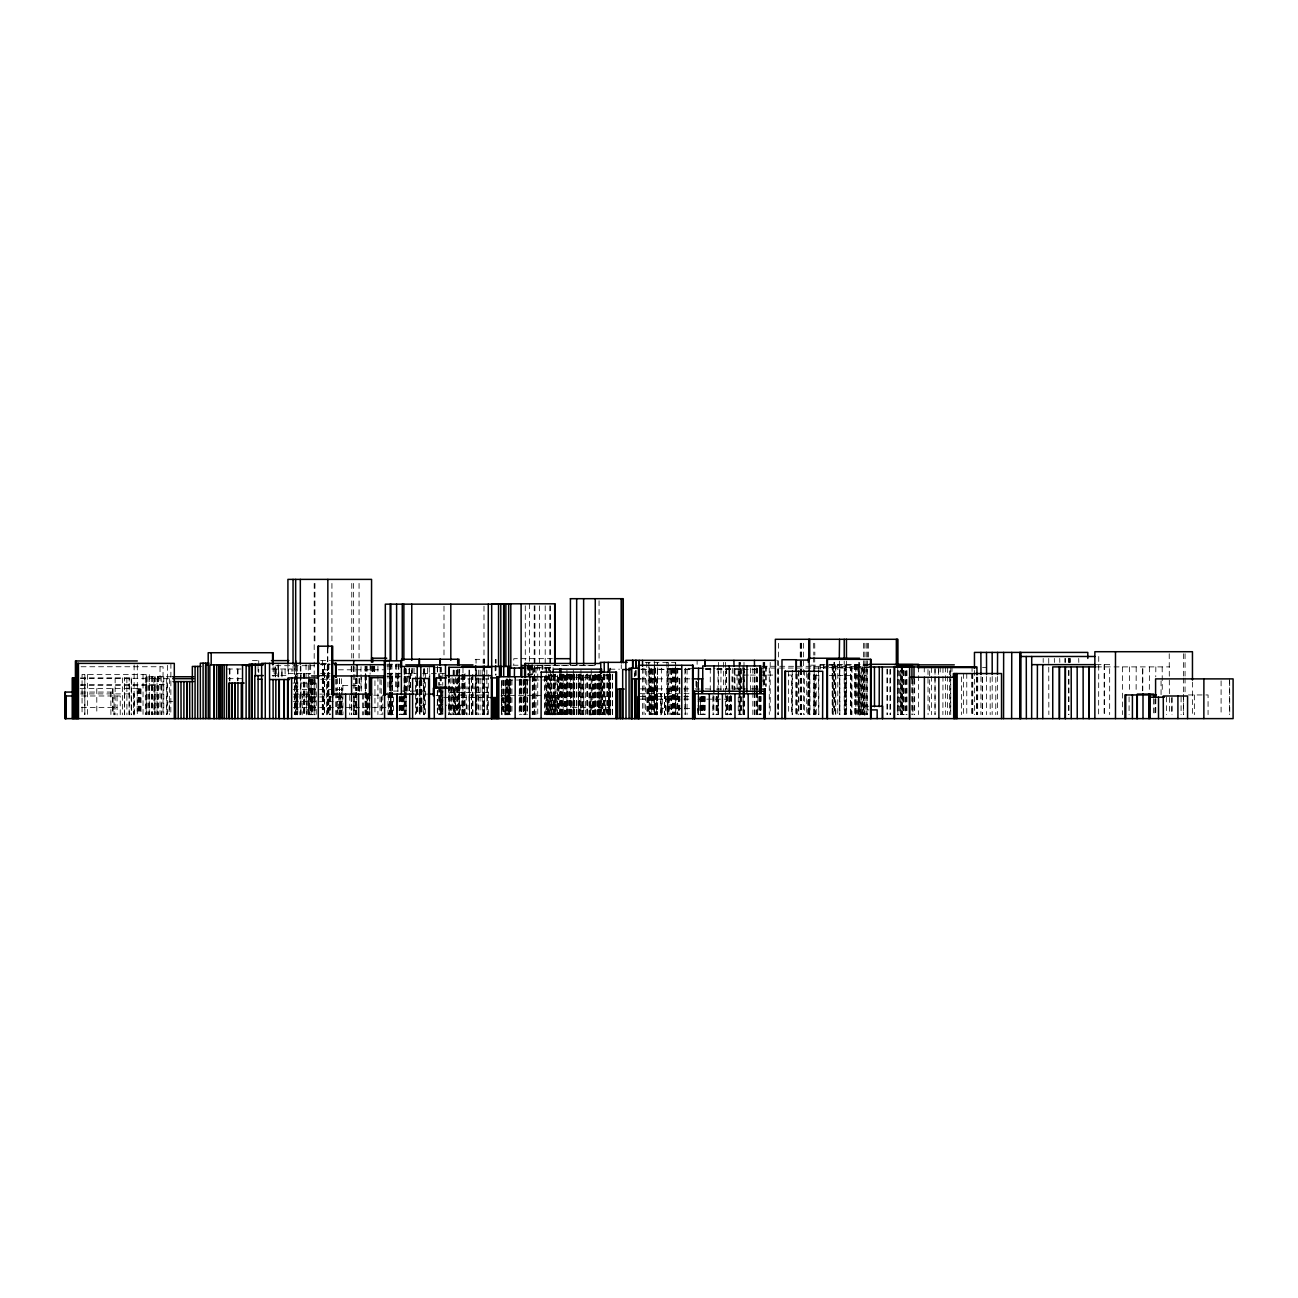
<?xml version="1.0" encoding="UTF-8"?>
<svg xmlns="http://www.w3.org/2000/svg" width="1298" height="1298" viewBox="0 0 1298 1298"><rect width="100%" height="100%" fill="white"/><g stroke="black" fill="none" stroke-linecap="round" stroke-linejoin="round"><path stroke-width="0.75" stroke-dasharray="5 3.75" d="M552.396 658.67L513.797 658.67L513.797 664.673M252.396 660.617L260.395 660.617M320.638 660.617L329.952 660.552M645.236 662.353L675.333 662.353L675.333 714.598M321.579 663.343L330.163 663.343M320.411 664.073L329.919 664.073M387.421 664.203L399.816 664.203M867.502 664.3L863.284 664.3L863.284 714.598M320.638 664.706L330.292 664.706M868.897 664.673L818.811 664.673L818.811 714.63M1096.096 664.641L1109.66 664.641L1109.66 714.63M870.682 664.868L864.371 664.868L864.371 714.646M513.067 665.225L519.492 665.225M810.504 665.16L868.833 665.16M526.55 665.501L595.814 665.501M275.825 665.696L314.424 665.696M528.513 665.631L597.81 665.631M386.788 665.988L400.027 665.988M526.501 665.988L534.305 665.988M762.299 666.263L860.963 666.393L860.963 714.614M81.076 666.75L163.045 666.75L163.045 714.63M1096.534 666.896L1169.433 666.896M868.784 666.961L861.255 666.961L861.255 714.646M435.479 667.415L443.819 667.415M527.442 667.691L552.526 667.691M820.287 667.545L868.605 667.545M982.57 667.545L986.561 667.545M526.42 668.048L553.597 668.048M761.991 668.048L855.788 668.048M666.912 668.616L683.105 668.616M693.116 668.616L684.922 668.616L684.922 714.63M705.106 668.616L715.084 668.616M716.95 668.616L744.225 668.616M227.474 669.005L241.12 669.005M271.769 669.005L291.904 669.005L291.904 674.96M609.963 669.184L619.438 669.184M640.725 669.184L690.195 669.184M706.08 669.184L711.482 669.184M716.918 669.184L734.538 669.184L734.538 688.962M641.666 669.541L690.098 669.541M705.301 669.541L711.044 669.541M716.885 669.541L760.352 669.541M322.245 669.8L330.309 669.8M338.389 669.8L383.737 669.8M288.318 673.386L310.822 673.386M320.606 673.386L330.146 673.386M387.291 673.386L391.136 673.386L390.925 714.922M387.583 673.63L416.334 673.63M422.645 673.63L445.587 673.63M748.313 675.074L732.072 675.074L732.072 688.93M750.276 675.074L775.733 675.074M788.308 675.074L791.391 675.074L791.391 714.663M272.158 675.577L287.28 675.577M320.346 675.577L327.242 675.577M814.024 675.577L819.865 675.577M829.276 675.577L866.204 675.577M320.671 675.95L330.049 675.95M543.31 676.436L573.067 676.436M171.336 676.745L145.847 676.745L145.847 714.63M386.982 676.712L411.498 676.712M544.381 676.745L547.967 676.745M80.638 677.929L131.601 677.929L131.601 714.744M80.395 678.302L160.092 678.302M163.613 678.692L170.736 678.692M228.107 678.692L244.738 678.692M458.957 678.951L488.502 678.951M640.255 678.854L679.941 678.854M684.841 678.854L690.487 678.854M320.638 679.26L330.081 679.26M507.761 680.022L563.186 680.022L563.186 714.76M292.813 683.072L317.247 683.072M80.541 684.565L167.474 684.565M80.411 685.458L154.835 685.458L154.835 714.727M447.486 687.113L488.697 687.113M447.437 688.151L454.3 688.151L454.3 714.809M80.249 688.605L141.028 688.605L141.028 714.614M447.437 688.767L476.188 688.767L476.188 714.646M640.076 688.881L693.846 688.881M695.111 688.881L700.336 689.076M705.268 688.881L711.272 689.076M716.35 689.076L760.547 688.881M293.283 689.579L342.964 689.579M393.505 691.055L426.945 691.055M80.882 692.061L114.029 692.061L114.029 714.825L113.948 707.507M488.6 692.515L449.66 692.515L449.66 714.614M640.239 693.684L690.39 693.684M80.573 693.911L134.343 693.911L134.343 714.825M293.559 694.122L330.244 694.122M414.938 694.106L427.237 694.106M451.152 695.047L487.756 695.047L487.756 714.695M1188.368 694.949L1208.065 694.949L1208.065 714.679M373.84 695.209L382.147 695.209M435.966 695.598L441.644 695.598M501.093 695.614L556.988 695.614L556.988 714.792L556.907 677.296L603.992 677.296L603.992 714.695M81.466 695.971L120.227 695.971L120.227 714.841M589.308 696.199L610.709 696.199M640.028 696.507L692.434 696.507M293.413 696.961L341.325 696.961L341.325 714.679M492.445 697.594L439.827 697.594L439.827 714.792M640.157 699.151L690.276 699.151M697.983 699.151L727.205 699.151L727.205 714.727M172.796 701.666L169.146 701.666L169.146 714.857M293.283 701.666L342.169 701.666M419.432 705.187L427.22 705.187M436.907 705.187L446.674 705.187M448.605 705.187L467.069 705.187L467.069 714.792M864.517 706.209L868.638 706.209M81.498 707.507L117.112 707.507M293.38 707.507L391.542 707.507L391.542 714.922M571.996 707.572L610.076 707.572M689.741 708.367L661.72 708.367L661.72 715.198M858.659 709.892L868.914 709.892M1229.677 680.866L1229.741 714.646M1229.417 678.886L1229.417 714.646M1221.094 680.866L1221.094 714.646M1194.355 694.949L1194.355 714.679M1192.456 682.131L1192.456 714.565M1185.058 653.738L1185.058 676.047M1185.058 678.075L1185.058 692.272M1183.516 696.929L1183.516 714.679M1183.419 653.738L1183.419 676.047M1183.419 678.075L1183.419 692.272M1183.419 694.3L1183.419 714.565M1181.083 696.929L1181.083 714.679M1172.013 697.204L1172.013 714.727M1171.834 697.886L1171.834 714.857M1169.222 653.738L1169.433 714.646M1166.626 696.929L1166.626 714.679M1162.181 666.896L1162.278 692.759M1161.061 680.866L1161.061 694.771M1155.837 666.896L1155.755 676.842M1155.837 698.73L1155.755 714.646M1155.593 698.746L1155.593 714.646M1154.847 699.151L1154.847 714.727M1153.549 699.151L1153.662 714.841M1149.428 666.896L1149.314 690.779M1136.188 666.896L1136.123 690.779M1129.536 666.896L1129.633 692.759M1129.082 696.929L1129.082 714.679M1122.429 666.896L1122.429 714.646M1104.29 664.641L1104.29 714.63M1104.209 664.641L1104.209 714.63M1098.741 656.48L1098.643 714.63M1078.703 658.427L1078.816 662.451M1070.315 658.427L1070.428 662.451M1069.73 658.427L1069.73 662.451M1069.584 658.427L1069.584 662.451M1068.968 658.427L1068.968 662.451M1068.968 670.466L1068.968 714.614M1068.432 658.427L1068.432 662.451M1068.432 670.466L1068.432 714.614M1065.22 658.427L1065.22 662.451M1065.009 658.427L1065.009 662.451M1059.736 658.427L1059.833 662.451M1054.317 658.427L1054.382 662.451M1048.735 658.427L1048.849 714.614M1043.186 658.427L1043.186 662.451M997.578 676.485L997.497 714.614M995.826 677.459L995.761 714.711M992.207 676.485L992.159 714.614M990.179 677.459L990.179 714.711M986.496 676.485L986.561 714.695M982.359 677.361L982.359 714.695M982.261 677.361L982.261 714.695M980.964 676.485L980.882 714.614M977.719 677.361L977.654 714.695M976.956 676.907L976.956 714.646M976.729 677.361L976.729 714.695M974.457 670.466L974.457 714.614M972.786 673.435L972.786 714.695M972.056 667.545L972.056 671.472M972.056 673.435L972.056 714.695M971.959 673.435L971.959 714.695M966.767 673.435L966.767 714.695M963.457 673.435L963.457 714.695M961.591 676.907L961.542 714.646M952.002 667.545L952.002 671.472M950.736 666.961L950.736 714.646M950.671 670.936L950.671 714.646M949.617 670.839L949.617 674.83M949.617 676.81L949.617 714.646M947.67 667.545L947.556 714.695M945.496 666.961L945.415 714.646M942.981 667.545L942.9 714.695M940.223 666.961L940.158 674.911M938.519 667.545L938.519 675.398M938.438 669.508L938.438 675.398M935.031 667.545L935.031 714.695L934.998 666.961M931.461 667.545L931.364 714.695M929.66 670.936L929.611 714.646M927.989 669.508L928.07 714.695M924.306 666.961L924.192 675.398M918.4 666.961L918.4 714.646M914.668 679.325L914.668 714.695M914.019 678.886L914.019 714.646M912.883 680.655L912.883 714.63M912.218 678.935L912.218 714.663M911.926 678.886L911.926 714.646M906.961 670.677L906.961 714.63M906.637 670.677L906.637 714.63M905.339 671.001L905.339 714.663M904.917 670.677L904.917 714.63M903.733 670.677L903.733 714.63M903.424 670.677L903.424 714.63M903.262 670.677L903.262 714.63M903.084 670.677L902.84 714.63M902.532 667.545L902.467 714.695M902.029 669.119L902.029 714.663M901.899 667.545L901.899 714.695M901.218 666.669L901.218 714.63M900.844 670.677L900.747 714.63L900.601 670.563M899.465 671.001L899.433 714.663M898.557 670.563L898.557 714.614M897.713 666.669L897.875 714.663M897.632 670.677L897.632 714.63M897.405 671.034L897.324 714.663M890.444 669.119L890.444 714.663M889.925 669.508L890.006 714.695M887.491 669.119L887.491 714.663M886.923 669.119L886.923 714.663M868.459 643.256L868.459 657.145M867.453 643.256L867.453 714.663M867.015 666.961L867.015 714.646M866.22 643.256L866.204 714.711M866.026 666.961L866.026 714.646M864.809 643.256L864.955 715.068M864.533 666.961L864.63 715.068M863.916 666.961L863.997 714.646M863.413 643.256L863.413 714.663M862.829 714.663L862.456 666.961M862.197 666.961L862.197 714.646M860.801 675.577L860.801 714.711M860.509 709.892L860.509 715.133M859.584 714.598L859.584 662.256L859.487 715.133M858.773 662.256L858.773 714.598M858.481 664.673L858.659 715.133M858.481 667.545L858.4 714.695M857.167 666.263L857.167 714.598M856.972 664.673L856.972 714.63M855.917 664.673L855.836 714.63M855.739 666.393L855.739 714.614M855.009 664.673L855.139 714.63M854.749 664.673L854.911 714.711M851.991 667.545L851.91 714.695M851.618 666.263L851.537 714.598M846.458 661.104L846.458 714.663M846.069 664.673L846.069 714.63M845.955 664.673L845.955 714.695M845.533 666.263L845.631 714.598M844.219 661.104L844.219 714.663M839.822 666.263L839.838 714.695L839.741 666.263M839.514 661.104L839.287 714.663M837.843 664.673L837.745 714.63M835.766 666.263L835.766 714.598M835.539 664.673L835.539 714.63M834.225 662.256L834.354 714.598M834.062 662.256L834.062 714.598M833.624 667.545L833.689 714.695M832.57 666.263L832.57 714.598M832.31 664.673L832.31 714.63M832.229 664.673L832.229 714.63M823.467 664.673L823.516 668.681M820.417 665.16L820.417 669.119M818.616 670.287L818.714 714.598M816.182 674.116L816.264 714.581M815.469 675.577L815.469 714.711M814.722 643.256L814.868 655.166M814.722 657.145L814.803 714.663M814.187 714.598L814.187 670.287L814.024 714.711M813.668 643.256L813.83 655.166M813.668 657.145L813.83 714.663M809.838 670.076L810.001 714.598M809.709 673.013L809.709 714.663M809.481 674.327L809.481 714.598M809.254 674.197L809.141 714.598M808.768 673.013L808.768 714.663M808.492 673.078L808.492 714.663M808.443 674.197L808.313 714.598M807.827 674.197L807.827 714.581M806.723 672.413L806.723 714.614M804.452 670.287L804.452 714.598M803.365 643.256L803.365 714.663M801.466 643.256L801.466 714.663M801.304 643.256L801.304 714.663M800.412 643.256L800.412 714.663M800.249 643.256L800.249 714.663M798.822 671.293L798.805 714.679M798.367 670.287L798.448 714.598M797.297 674.116L797.297 714.581M796.339 673.467L796.339 714.695M796.258 674.197L796.258 714.581M795.901 673.467L795.901 714.695M788.632 671.293L788.665 714.679M778.476 643.256L778.476 714.663M778.2 668.048L778.248 714.581M777.664 660.325L777.664 714.598M770.201 662.337L770.201 714.598M769.276 668.048L769.276 714.581M765.998 666.263L765.998 686.399M765.917 666.263L765.917 686.399M764.733 662.337L764.733 686.464M764.457 662.337L764.457 686.464M763.905 662.337L763.905 686.464M763.127 662.337L763.127 686.464M762.981 668.048L762.981 686.253M760.92 696.328L760.92 714.565M760.855 696.474L760.855 714.598M760.336 696.507L760.352 714.695M760.06 696.507L760.06 714.598M759.752 696.328L759.752 714.565M759.07 696.474L758.989 714.598M757.87 696.507L757.87 714.598M757.269 668.275L757.269 690.422M757.269 692.434L757.269 714.598M756.831 668.048L756.831 690.293M756.831 692.321L757.026 714.695M756.75 668.048L756.75 690.293M756.75 692.321L756.75 714.581M755.047 668.373L755.047 690.487M755.047 692.483L755.047 714.598M754.43 668.373L754.511 690.487M754.43 692.483L754.511 714.598M754.3 668.373L754.3 690.487M754.3 692.483L754.316 714.711M752.824 668.275L752.889 690.439M752.889 692.451L752.824 714.598M750.422 668.048L750.487 690.293M744.338 668.048L744.338 690.293M744.338 692.321L744.338 714.581M743.997 662.337L744.079 690.487M743.997 692.483L744.079 714.598M743.381 668.275L743.381 690.422L743.105 667.951M743.381 692.434L743.381 714.598L743.105 692.272M743.008 665.923L743.008 690.244M743.008 692.272L743.008 714.565M741.758 668.616L741.758 688.621M741.758 696.62L741.758 714.63M740.866 669.541L740.866 689.173M740.866 697.026L740.866 714.695M740.655 668.616L740.769 689.173M740.655 696.62L740.769 714.695M740.477 675.074L740.477 688.93M740.477 696.848L740.477 714.663M740.201 692.434L740.12 714.598L739.99 692.483M739.454 662.337L739.454 690.487M739.454 692.483L739.454 714.598M739.016 662.337L739.016 690.487M739.016 692.483L739.081 714.63M738.238 669.541L738.156 689.173M738.238 697.026L738.238 714.695M737.053 675.074L737.053 688.93M734.911 669.541L734.993 689.173M734.019 668.373L733.922 690.487M732.315 668.373L732.234 690.487M731.455 696.62L731.585 714.63M731.001 695.598L731.001 714.792M730.758 696.328L730.758 714.565M730.466 695.598L730.466 714.792M729.784 696.88L729.784 714.663M729.249 696.328L729.379 714.565M728.795 696.62L728.713 714.63M727.48 695.598L727.48 714.792M726.912 695.598L726.912 714.792M726.393 668.616L726.393 688.621M726.393 696.62L726.393 714.63M726.199 668.616L726.199 688.621M726.199 696.62L726.199 714.63M725.404 662.337L725.306 690.487M725.306 692.483L725.404 714.598M723.603 662.337L723.603 690.487M721.007 668.275L720.893 690.422M718.557 662.337L718.654 690.487M718.54 692.272L718.654 714.598M718.265 699.151L718.265 714.727M718.054 668.275L717.94 690.422M718.054 692.434L717.94 714.598M717.826 696.815L717.745 714.663M716.885 696.507L716.885 714.598M716.577 696.507L716.642 714.679M716.415 696.961L716.35 714.679M716.107 696.815L716.025 714.695M713.981 696.328L713.868 714.565M713.105 695.144L713.121 714.711M712.959 697.026L712.862 714.695M710.266 668.275L710.266 690.422M705.025 696.507L705.025 714.598M704.863 696.507L704.814 714.663M704.441 696.88L704.441 714.663M703.354 696.328L703.386 714.565M703.175 696.62L703.127 714.63M702.753 696.328L702.77 714.646M702.526 696.75L702.526 714.646M701.764 696.75L701.764 714.646M701.504 696.507L701.585 714.598M701.082 696.815L701.001 714.663M699.849 696.815L699.93 714.663M698.681 678.854L698.681 688.8M698.681 696.75L698.681 714.646M698.421 682.375L698.535 690.422M698.535 692.434L698.421 714.598M698.308 680.833L698.178 690.487L698.097 682.44M698.308 714.646L698.178 692.483L698.097 714.598M697.707 708.367L697.707 715.198M697.123 660.325L697.123 664.349M697.204 682.44L697.123 690.487M696.539 682.44L696.539 690.487M696.247 681.32L696.247 689.173M696.085 681.061L696.215 690.487M687.08 669.233L687.08 714.679M685.539 668.146L685.539 714.581M685.149 688.881L685.214 714.663M679.827 678.854L679.827 714.646M679.195 678.854L679.292 714.646M678.789 696.507L678.724 714.598M678.286 696.507L678.351 714.598M677.783 668.146L677.783 714.581M677.085 668.275L677.183 714.598M676.161 669.184L676.063 714.663M675.674 662.337L675.787 714.598M675.009 668.616L675.009 714.63M674.554 668.146L674.554 714.581M673.694 668.275L673.597 714.598M673.013 668.146L673.013 714.581M672.624 668.146L672.64 714.581M671.683 669.541L671.683 714.695M671.569 669.541L671.569 714.695M670.823 669.184L670.92 714.663M669.882 669.184L669.882 714.663M669.005 688.881L669.005 714.663M668.859 688.881L668.859 714.663M668.405 689.076L668.502 714.679M668.292 662.337L668.097 714.695L668.016 669.541M667.789 688.881L667.724 714.679M667.318 668.146L667.415 714.581M666.912 662.353L666.912 714.63M665.744 696.507L665.679 714.598M665.452 696.507L665.533 714.598M664.69 693.684L664.69 714.792M664.462 693.684L664.462 714.792M662.288 699.151L662.288 714.727M661.363 668.146L661.461 714.581M657.567 669.184L657.567 714.663L657.323 662.353L657.113 714.646M656.772 693.684L656.772 714.792M656.48 678.854L656.577 714.792L656.382 678.854M655.409 668.146L655.409 714.581M655.344 668.146L655.344 714.581M654.614 668.275L654.614 714.598M654.354 662.337L654.354 714.598L654.257 660.325M653.851 688.881L653.851 714.663M653.64 669.541L653.64 714.695M652.164 669.541L652.164 714.695M652.018 669.541L652.018 714.695M651.839 689.076L651.726 714.679M651.239 668.275L651.142 714.598M650.363 669.184L650.363 714.663M650.038 669.184L650.038 714.663M649.73 668.146L649.909 714.727M649.665 668.146L649.665 714.581M649.243 669.541L649.243 714.695L648.935 662.353M648.854 662.353L648.854 714.598M648.01 688.881L648.01 714.663M647.686 688.881L647.686 714.663M646.761 662.337L646.842 714.598M645.431 669.541L645.577 714.695M643.905 668.146L644.003 714.581M642.542 668.373L642.542 714.598M635.971 670.385L635.971 676.404M635.89 670.385L635.89 676.404M621.255 664.657L621.255 668.648M612.559 714.663L612.559 675.106L546.052 675.106L546.052 714.663M612.38 674.133L612.38 714.581M610.693 674.133L610.709 714.89M610.271 714.89L610.076 668.048L610.076 714.938M609.963 675.122L609.963 714.663M609.411 670.076L609.314 714.581M608.973 696.199L608.973 714.89M608.746 714.89L608.648 674.116L608.551 714.89M608.227 674.408L608.227 714.598M607.642 674.116L607.707 714.938M607.302 674.116L607.302 714.581M606.182 674.133L606.182 714.581M606.004 707.572L606.004 714.938M605.598 696.199L605.598 714.89M604.69 674.116L604.69 714.581M604.17 674.408L604.268 714.598M603.538 674.133L603.538 714.581M603.229 674.116L603.229 714.581M602.678 677.296L602.678 714.695M602.613 677.296L602.613 714.695M601.623 675.09L601.623 714.663L601.542 677.296M600.731 672.121L600.763 714.679M600.422 675.09L600.276 714.711M600.211 674.408L600.098 714.679M599.79 675.528L599.79 714.711M599.449 675.528L599.611 714.938M599.368 674.668L599.157 714.711L599.059 674.652M599.059 600.698L599.059 660.65M598.621 674.668L598.621 714.63M598.524 674.668L598.524 714.63M598.216 675.528L598.216 714.711M597.81 675.447L597.81 714.695M597.745 674.668L597.648 714.663M597.323 714.663L596.983 675.447M596.058 675.09L596.058 714.663M595.75 675.349L595.717 714.695M595.263 674.652L595.133 714.695M595.068 674.197L595.068 714.581M594.792 675.106L594.776 714.711M594.516 675.528L594.273 714.711M593.77 675.528L593.77 714.711M593.689 675.528L593.689 714.711M593.072 675.106L593.105 714.711M592.537 675.349L592.44 714.695M592.18 677.296L592.18 714.695M591.239 670.076L591.288 714.938M590.785 675.106L590.785 714.663M590.687 675.106L590.574 714.89M590.152 696.199L590.152 714.89M589.162 675.349L589.308 714.89M589.065 675.349L589.065 714.695M587.264 674.116L587.313 714.711M587.15 674.116L587.231 714.711M586.972 674.116L586.972 714.581M585.528 675.106L585.398 714.663M583.776 675.349L583.776 714.695L583.629 674.652M582.916 675.349L582.916 714.695M582.267 675.349L582.267 714.695M581.699 675.349L581.78 714.695M580.969 670.076L580.806 714.711M580.693 675.106L580.725 714.711M579.817 674.116L579.817 714.581M579.622 674.116L579.525 714.581M578.324 674.668L578.194 714.663M576.75 674.116L576.783 714.695M576.669 674.652L576.669 714.63M576.28 674.652L576.28 714.63M574.56 675.349L574.56 714.695M574.316 674.116L574.316 714.711M574.17 674.197L574.235 714.711M573.894 674.197L573.894 714.581M573.327 670.076L573.408 714.581M572.921 674.197L573.067 714.614M572.077 675.349L571.996 714.938M571.574 674.668L571.688 714.663M571.412 674.652L571.396 714.711M571.055 674.652L571.055 714.63M570.601 676.436L570.601 714.614M570.422 674.652L570.357 714.63M570.163 674.197L570.163 714.581M569.871 674.197L569.887 714.695M569.546 674.197L569.611 714.614M568.54 674.197L568.475 714.581M567.697 674.197L567.761 714.711M567.388 674.116L567.291 714.581M567.015 674.116L567.015 714.581M566.934 670.076L566.934 714.614M566.236 675.09L566.236 714.663M566.139 675.106L566.042 714.663M565.279 675.349L565.279 714.695M565.036 675.349L565.036 714.695M564.549 675.106L564.549 714.663M564.435 675.09L564.354 714.663M563.494 674.197L563.494 714.581M562.375 675.09L562.375 714.663M562.18 674.197L562.18 714.581M562.083 674.197L562.083 714.581M561.677 674.116L561.661 714.711M561.547 675.106L561.32 714.76M561.028 675.09L561.028 714.663M560.801 674.197L560.801 714.581M560.493 674.116L560.622 714.614M560.444 674.116L560.444 714.581M559.73 675.09L559.73 714.663M559.406 674.197L559.406 714.581M559 677.296L559 714.695M558.432 677.296L558.432 714.695M558.172 677.296L558.205 714.695M557.653 675.106L557.653 714.663M557.394 676.436L557.394 714.614M556.031 695.614L556.096 714.792M555.382 695.614L555.382 714.792M555.268 674.116L555.187 714.581L555.025 674.311M554.7 674.311L554.7 714.598M554.376 675.09L554.392 714.792M554.23 695.614L554.116 714.792M553.548 674.116L553.516 714.792M553.208 675.09L553.191 714.663M553.126 675.106L553.094 714.792M552.721 695.614L552.688 714.792M552.299 695.614L552.299 714.792M551.861 695.614L551.91 714.792M551.618 674.133L551.634 714.711M551.536 675.528L551.536 714.711M550.92 675.106L550.92 714.663M550.498 695.614L550.563 714.792M550.433 605.825L550.433 668.259M550.433 670.287L550.449 714.792M549.8 605.825L549.8 714.598M549.541 695.614L549.492 714.792M549.249 675.106L549.249 714.663M548.876 714.614L548.876 668.048L548.681 714.792M548.227 695.614L548.113 714.792M547.967 714.63L547.788 676.436L547.724 714.614M547.123 695.614L547.172 714.792M546.701 668.048L546.701 714.581M546.653 668.048L546.653 714.581M546.198 695.614L546.198 714.792M545.209 605.825L545.192 714.711M544.625 676.745L544.625 714.63M542.856 665.225L542.856 669.168M542.483 665.225L542.483 669.168M541.996 665.225L541.996 669.168M539.514 605.825L539.514 670.287M537.745 665.225L537.745 714.663M536.058 668.048L535.977 674.116M536.058 676.144L535.977 714.581M534.922 605.825L534.922 674.311M534.922 676.323L534.922 714.598M534.5 665.436L534.5 714.679M534.224 605.825L534.159 714.679M533.673 668.048L533.575 674.116M533.575 676.144L533.592 714.63M532.488 664.673L532.488 674.668M532.488 676.664L532.488 714.63M532.326 667.691L532.245 714.711M531.839 664.673L531.856 674.668M531.06 665.501L531.239 675.349M530.217 665.501L530.217 675.349L530.119 665.631M529.665 668.048L529.665 674.116M529.633 603.813L529.568 675.349M529.243 665.631L529.162 675.447M528.87 665.501L528.87 675.349M528.448 664.673L528.513 675.447M528.156 664.673L528.14 675.106M527.864 665.225L527.864 675.106M527.264 680.184L527.264 714.581M527.085 679.276L527.166 714.695M525.868 679.454L525.868 714.711L525.82 679.065M525.528 679.227L525.528 714.679M525.284 605.825L525.284 660.211M524.538 679.276L524.619 714.695M524.165 679.065L524.165 714.663M523.889 679.065L523.889 714.663M523.629 680.444L523.629 714.614M523.256 680.184L523.175 714.581M521.812 679.276L521.812 714.695M521.618 680.152L521.666 714.581M521.098 680.347L521.098 714.598M520.79 680.184L520.871 714.581M520.676 679.065L520.676 714.663M519.378 679.454L519.46 714.76M519.314 680.736L519.232 714.63M511.931 680.022L511.931 714.76M510.812 680.347L510.812 714.598M510.341 680.184L510.276 714.614M510.033 678.951L510.098 714.792M509.773 678.951L509.708 714.663M509.449 678.951L509.449 714.663M509.351 714.63L509.108 680.525L509.059 714.792M508.686 680.347L508.686 714.598M508.378 695.614L508.378 714.792M508.183 680.152L508.07 714.792L507.761 679.097M507.518 679.065L507.664 714.679M507.421 695.614L507.421 714.792M507.064 695.614L507.015 714.792M506.755 679.097L506.755 714.679M506.626 679.097L506.626 714.679M506.139 679.065L506.334 714.679M506.025 714.792L505.879 680.347L505.814 714.598M505.36 680.347L505.36 714.598M504.143 680.347L504.095 714.792M503.705 680.509L503.705 714.614M503.64 680.347L503.64 714.598M502.926 680.184L503.024 714.792M502.099 695.614L502.099 714.792M501.937 680.347L502.034 714.792M496.063 659.335L496.063 663.294M496.063 665.274L496.063 675.155M495.414 659.335L495.398 663.294M495.398 665.274L495.414 675.155M495.09 665.988L495.171 674.116M488.243 674.441L488.275 714.614M487.334 687.113L487.334 714.679M486.864 670.028L486.864 714.581M484.527 663.294L484.543 659.335L475.279 659.335L475.279 663.294M484.543 665.274L484.527 673.175M484.527 675.155L484.543 714.711L484.479 670.028M483.992 606.166L483.992 664.398M483.992 666.409L483.992 672.429M483.992 674.441L483.992 714.614M483.489 692.515L483.489 714.614M483.181 659.335L483.148 663.294M483.148 665.274L483.181 673.175M483.148 675.155L483.181 714.679M483.002 674.619L482.937 714.63M482.191 670.028L482.223 714.581M480.082 670.028L480.082 714.581M478.297 670.028L478.297 714.581M477.989 677.556L477.891 714.711M476.415 670.028L476.415 714.581M476.058 659.335L476.058 663.294M476.058 665.274L476.058 714.679M475.782 670.076L475.782 714.581M475.393 688.767L475.393 714.646M475.279 665.274L475.279 673.175M475.279 675.155L475.279 714.679M472.943 674.83L472.975 714.646M472.65 674.489L472.667 714.63M471.58 677.556L471.58 714.711L471.482 673.63M469.681 674.489L469.649 714.744M469.341 670.076L469.389 714.695L469.308 695.047M469 670.028L468.951 714.581M466.225 695.047L466.29 714.695M465.025 673.63L465.09 714.711M464.506 674.619L464.733 714.663M463.938 674.506L463.938 714.614M463.905 674.506L463.905 714.614M462.98 668.048L462.915 714.581M462.623 674.83L462.786 714.792M462.413 674.489L462.38 714.646M462.202 674.83L462.202 714.646M461.958 674.489L461.958 714.614M460.514 705.187L460.514 714.792M459.232 669.379L459.33 714.679M459.021 669.135L459.021 673.094M459.021 675.074L459.021 714.663M458.567 677.556L458.567 714.711L458.47 673.63M457.756 670.255L457.756 714.598M457.707 669.135L457.707 714.663M457.107 670.255L457.139 714.598M456.409 705.187L456.409 714.792M456.279 670.076L456.133 714.598M455.663 677.556L455.663 714.711M455.468 692.515L455.468 714.614M454.657 670.255L454.657 714.598M453.959 688.767L453.959 714.646L453.813 705.187M453.602 670.028L453.537 714.646M453.148 670.255L453.148 714.598M452.093 677.556L452.158 714.711M451.217 688.151L451.217 714.809M450.812 678.465L450.812 714.614M450.568 705.187L450.568 714.792M449.14 677.556L449.076 714.711L448.994 679.13M448.735 679.13L448.735 714.679M443.997 606.166L443.997 656.366M442.845 691.055L442.845 714.679M442.829 673.63L442.748 685.376M442.829 687.323L442.748 714.711M442.569 697.594L442.504 714.792M441.969 691.055L441.92 714.679M441.628 667.156L441.563 684.971M441.628 686.95L441.628 714.792M441.044 691.055L441.093 714.679M440.785 690.747L440.817 714.792M440.282 667.156L440.282 684.971M440.282 686.95L440.282 714.663M440.136 667.156L440.136 684.971M440.136 686.95L440.087 714.679M439.065 673.63L439.065 685.376M439.065 687.323L439.065 714.711M438.967 673.63L438.967 685.376M438.967 687.323L438.967 714.711M437.491 666.215L437.491 674.279M437.491 690.406L437.491 714.598M437.296 667.156L437.312 675.074M437.296 690.909L437.312 714.663M429.768 673.63L429.833 677.556M429.265 667.415L429.265 677.264M427.464 667.999L427.464 676.112M425.468 673.63L425.468 714.711M424.689 669.135L424.608 714.792M424.203 668.275L424.203 676.323M424.203 678.335L424.203 714.598M423.781 676.323L423.667 668.227L423.635 676.29M423.829 714.63L423.667 678.319L423.375 714.711M421.801 680.704L421.98 714.857M421.59 680.704L421.59 714.63M421.347 680.509L421.347 714.614M421.039 680.509L421.12 714.857M420.941 680.509L420.763 714.663M420.503 680.704L420.666 714.663M419.952 676.712L419.952 714.63M419.611 682.342L419.676 714.598M419.481 681.012L419.432 714.792M419.189 681.012L419.189 714.663M417.339 680.509L417.226 714.614M417.031 680.509L416.885 714.711M416.707 681.012L416.707 714.663M416.236 682.375L416.236 714.598M415.36 676.712L415.506 714.63M414.046 668.275L414.046 676.323M412.732 668.275L412.602 676.323M411.758 668.421L411.758 676.453L411.612 668.275M410.444 673.63L410.444 691.234M410.379 673.63L410.379 691.234M409.633 668.227L409.584 690.406M407.442 676.712L407.523 690.682M406.096 668.843L406.16 690.747M406.258 692.743L406.096 714.646L405.998 692.743M405.868 668.843L405.998 690.747M405.674 668.227L405.771 690.747M405.674 692.418L405.771 714.646M404.781 669.379L404.781 691.055M404.781 693.018L404.781 714.679M404.489 667.415L404.441 691.055M404.635 692.434L404.489 714.679M404.197 667.415L404.197 691.055M404.197 693.018L404.197 714.679M404.149 669.379L403.921 714.711M403.873 696.539L403.824 714.679M402.98 696.961L402.948 714.679M402.753 696.848L402.753 714.663M402.266 696.539L402.266 714.614M401.504 696.848L401.504 714.663M401.26 696.555L401.358 714.646M400.79 696.555L400.839 714.646M400.011 696.474L400.011 714.598M399.557 696.669L399.492 714.63M399.184 696.961L399.184 714.679M398.892 664.235L398.892 690.422M398.259 664.398L398.259 690.504M397.837 676.712L397.837 690.682M397.431 673.63L397.512 691.234M396.62 664.398L396.62 690.504M395.468 664.203L395.419 690.406M393.505 696.961L393.505 714.679M392.613 676.712L392.613 690.682M392.613 692.678L392.613 714.63M392.061 676.712L392.061 690.682M392.061 692.678L392.061 714.63M391.931 664.203L391.98 690.406M391.98 692.418L391.801 714.727M391.233 707.507L391.233 714.922M390.893 664.398L390.812 690.682M390.893 692.515L390.682 714.727L390.487 692.678M390.487 676.712L390.633 690.682M390.163 664.398L390.163 690.504M390.163 692.515L390.163 714.614M389.692 664.56L389.692 690.585M389.692 692.597L389.627 714.727M389.335 660.86L389.384 690.747M389.384 692.726L389.335 714.646M388.702 695.209L388.637 714.727M387.956 664.56L387.956 690.585M387.956 692.597L387.956 714.614M382.764 695.193L382.764 714.711M381.596 696.458L381.58 714.598M381.19 679.844L381.32 714.744M379.973 679.292L380.071 714.695M377.913 666.247L377.913 674.311M377.913 676.323L377.913 714.598M374.716 666.247L374.716 674.311M374.944 680.704L374.944 714.63M374.554 666.247L374.554 674.311M374.327 666.247L374.327 674.311M373.402 666.247L373.402 674.311M372.883 666.247L372.883 674.311M372.607 665.988L372.721 674.311M372.477 666.62L372.477 672.607M371.569 666.15L371.471 674.311M370.806 665.988L370.676 674.279M370.092 664.203L370.092 674.279M369.849 694.122L369.881 714.857M369.735 696.994L369.638 714.695M369.427 695.355L369.313 714.744L369.232 696.929M368.551 694.122L368.6 714.857M367.788 695.355L367.707 714.744M367.399 694.122L367.399 714.857M367.35 694.122L367.35 714.857M367.123 666.215L367.123 674.279M367.123 696.458L367.123 714.598M366.425 694.122L366.425 714.857M366.133 666.215L366.133 690.406M366.133 692.418L366.133 714.598M365.955 666.215L365.955 690.406M365.955 692.418L365.955 714.598M365.598 673.386L365.598 691.088M365.598 693.051L365.598 714.695M365.484 677.313L365.484 691.088M365.484 693.051L365.484 714.695M365.03 666.215L365.03 690.406M365.03 692.418L365.03 714.598M363.537 694.122L363.537 714.857M362.353 694.122L362.353 714.857M361.266 677.313L361.266 691.088M361.022 666.555L360.941 672.559M361.022 674.571L360.941 690.585M359.724 678.611L359.724 690.617M359.368 691.25L359.481 685.393L342.088 685.393L342.169 714.857M359.059 583.419L359.059 658.086M359.059 678.27L359.059 691.25M358.816 685.393L358.816 691.25M358.199 685.393L358.199 691.25M357.128 678.692L357.177 690.682M356.82 695.209L356.82 714.727M356.447 678.578L356.447 690.585M356.447 692.597L356.447 714.614M356.252 678.578L356.252 690.585M356.252 692.597L356.252 714.614M355.376 678.692L355.376 690.666M355.376 692.661L355.376 714.63M354.873 666.62L354.938 672.607M354.873 674.619L354.938 690.617M354.873 692.613L354.938 714.63M354.565 696.929L354.565 714.679M353.77 666.555L353.608 672.559M353.77 674.571L353.77 690.585M353.77 692.597L353.608 714.614M353.462 583.419L353.462 658.086M353.462 666.15L353.462 674.23M353.462 696.426L353.462 714.581M351.774 583.419L351.774 658.086M351.774 666.15L351.774 674.23M351.774 696.426L351.774 714.581M351.677 666.555L351.677 672.559M351.596 695.355L351.531 714.744M351.223 666.555L351.223 672.559M351.223 696.588L351.223 714.614M349.762 695.355L349.697 714.744M342.867 685.393L342.964 714.76M341.585 678.708L341.585 690.682M341.585 692.678L341.699 714.857M340.985 701.666L340.985 714.857M340.611 695.209L340.547 714.727M339.622 678.708L339.622 690.682M339.622 692.678L339.703 714.727M339.524 678.708L339.524 690.682M339.524 692.678L339.524 714.63M339.249 695.209L339.2 714.727M338.81 695.209L338.81 714.727M337.886 707.507L337.886 714.922M337.529 678.708L337.626 690.682M337.529 692.678L337.626 714.63M336.214 679.146L336.214 690.99M336.214 692.954L336.214 714.679M335.874 679.146L335.922 690.99M335.874 692.954L335.922 714.679M331.931 583.419L331.931 643.954M330.244 696.426L330.244 714.581M329.919 696.393L329.919 714.581M329.627 696.393L329.627 714.581M328.913 664.073L328.913 714.581M328.508 664.073L328.508 714.581M328.426 664.073L328.426 714.581M328.118 664.073L328.118 714.581M327.842 647.994L327.842 714.581M327.631 647.994L327.615 714.76M327.291 664.073L327.291 714.744M326.366 675.577L326.463 714.76M324.565 664.073L324.565 714.581M324.354 664.073L324.354 714.581M323.624 669.8L323.624 714.711M323.137 669.8L323.202 714.711M322.764 669.8L322.683 714.711M322.423 660.552L322.245 714.711M316.225 683.072L316.225 714.679M314.943 583.419L314.943 643.954M315.008 679.552L315.041 714.744M314.797 679.552L314.7 714.744M314.197 583.419L314.197 660.098M314.197 662.11L314.197 674.23M314.197 676.242L314.165 714.744M313.71 679.552L313.792 714.744M312.591 679.552L312.591 714.711M312.299 689.579L312.299 714.76M312.153 679.552L312.201 714.76M311.828 679.552L311.828 714.711M311.552 679.844L311.552 714.744M310.66 664.608L310.66 672.607M310.79 679.292L310.709 714.76M310.011 679.552L310.011 714.711M309.751 664.608L309.751 674.619M309.751 676.615L309.751 714.63M309.102 694.122L309.102 714.857M308.94 679.552L308.94 714.711M308.681 679.552L308.681 714.711M308.291 665.128L308.291 714.695M307.869 683.072L307.788 714.679M306.701 694.122L306.636 714.857M306.02 664.608L306.247 714.695M304.592 673.386L304.446 714.857L304.381 694.122M303.959 673.386L304.04 714.695M303.764 673.386L303.764 714.695M302.142 694.122L302.207 714.857M300.893 673.386L300.893 714.695M300.876 666.15L300.828 714.695M300.325 666.15L300.325 674.23M300.325 676.242L300.325 714.581M299.903 694.122L299.952 714.857M297.713 673.386L297.794 714.695M297.404 694.122L297.404 714.857L297.291 676.242M297.291 666.15L297.291 674.23M296.674 660.617L296.577 714.695M296.382 664.608L296.382 674.619M296.382 676.615L296.382 714.63M296.106 673.386L296.025 714.695M295.668 666.15L295.587 714.695M295.311 694.122L295.36 714.857M294.695 664.608L294.695 674.619M294.695 676.615L294.695 714.63L294.419 664.608M293.04 666.15L293.04 674.23M288.416 669.005L288.334 674.96M287.913 666.15L287.913 674.23M285.073 669.005L285.171 676.939M278.307 664.868L278.307 676.81M277.999 664.868L277.999 676.81M276.101 669.005L276.101 676.939M275.809 669.005L275.809 676.939M275.614 669.005L275.614 676.939M275.29 666.864L275.273 676.939L274.998 666.864M274.17 669.005L274.17 676.939M273.115 666.718L273.115 676.696M258.74 660.617L258.74 672.607M258.042 666.426L258.042 672.445M237.907 669.005L237.907 680.915M237.745 669.005L237.745 680.915M229.941 669.005L229.941 680.915M229.503 669.005L229.503 680.915M229.47 669.005L229.47 680.915M170.898 663.375L170.817 714.679M169.405 678.692L169.405 714.63M167.41 665.355L167.41 714.679M166.89 684.565L166.89 714.614M166.679 678.692L166.615 714.63M163.775 676.745L163.775 714.63M161.877 684.565L161.877 714.614M161.195 676.745L161.26 714.63M160.027 666.75L160.027 714.63M158.307 676.745L158.275 714.63M157.885 676.745L157.885 714.63M157.61 676.745L157.61 714.63M155.257 676.745L155.338 714.63M154.316 676.745L154.316 714.63M153.91 678.302L153.91 714.598M152.255 676.745L152.304 714.63M151.915 685.458L151.996 714.727M151.801 676.745L151.801 714.63M149.659 676.745L149.659 714.63M149.205 714.63L149.319 674.392L82.066 674.392L82.066 714.598M148.978 685.458L148.978 714.727M147.988 676.745L147.988 714.63M146.755 676.745L146.755 714.63M146.22 714.63L146.22 674.392L146.041 714.63M143.04 674.392L143.04 714.598M140.557 688.605L140.557 714.614M139.519 688.605L139.519 714.614M138.951 688.605L138.951 714.614M138.367 688.605L138.367 714.614M137.296 664.933L137.296 714.646M137.182 688.605L137.182 714.614M134.116 664.933L134.116 714.646M133.548 693.911L133.548 714.825M131.212 677.929L131.212 714.744M126.863 677.929L126.912 714.744M122.369 677.929L122.369 714.744M117.031 695.971L117.112 714.922M115.149 677.929L115.116 714.744M113.04 688.605L113.04 714.614M112.439 688.605L112.439 714.614M110.833 692.061L110.914 714.841M96.798 688.605L96.798 714.614M87.583 674.392L87.583 714.598M1142.743 690.779L1142.743 666.896L1142.662 690.779M850.628 714.581L850.628 668.048L850.563 714.581M844.966 714.581L844.966 668.048L844.884 714.581M792.267 714.598L792.267 670.287L792.202 714.598M740.12 690.487L740.12 662.337L739.99 690.487M700.385 714.679L700.336 696.961L700.255 714.679M660.844 714.792L660.844 693.684L660.747 714.792M634.868 676.42L634.868 670.401L634.738 676.42M578.6 714.581L578.6 674.197L578.551 714.581M525.106 714.679L525.138 679.227L524.992 714.679M505.1 714.792L505.1 695.614L505.036 714.792M501.596 714.581L501.596 680.184L501.515 714.581M459.67 714.679L459.67 669.379L459.476 714.679M409.048 690.747L409.048 668.843L409.032 690.747M340.141 714.727L340.141 695.209L340.076 714.727M311.196 714.711L311.196 679.552L311.098 714.711M281.958 676.939L281.958 669.005L281.861 676.939M278.729 676.939L278.729 669.005L278.648 676.939M157.042 714.598L157.042 678.302L157.009 714.598M129.183 714.744L129.183 677.929L129.135 714.744M124.592 714.744L124.592 677.929L124.527 714.744M84.857 714.598L84.857 674.392L84.792 714.598"/><path stroke-width="1.5" d="M570.357 598.686L623.267 598.686L623.267 662.661M506.82 604.154L385.328 604.154L385.328 660.39M1020.861 656.48L1094.798 656.48M371.471 658.2L386.723 658.2M859.584 658.232L808.313 658.232L808.313 662.256M554.392 658.67L570.341 658.67M795.836 660.065L809.254 660.065M775.733 660.325L625.847 660.325L625.847 670.385M271.444 660.617L288.902 660.617M331.185 660.552L389.692 660.552M137.296 660.958L75.414 660.958L75.479 718.621M600.211 662.353L627.21 662.353M209.108 663.181L200.314 663.181L200.379 718.621M319.584 663.343L261.628 663.343L261.628 718.621L261.677 679.26M331.59 663.343L336.214 663.343L336.214 677.167M525.138 663.473L525.106 677.264L524.992 663.473L600.763 663.473L600.763 673.321M263.364 664.073L249.021 664.073L249.021 718.621M869.465 664.3L918.481 664.3L918.481 668.324M334.543 664.706L385.717 664.706M896.691 664.673L912.883 664.673M1031.65 664.641L1095.48 664.641M208.264 664.901L205.636 664.901L205.636 718.621L205.701 663.181M263.218 664.868L209.838 664.868L209.838 718.621M405.771 664.868L472.975 664.868M898.07 664.868L954.29 664.868M262.456 665.128L242.531 665.128L242.531 718.621M898.038 665.16L902.029 665.16M525.755 665.501L521.812 665.501L521.812 677.313M246.101 665.696L250.125 665.696M200.979 666.426L192.331 666.426L192.396 718.621M400.79 666.458L434.489 666.458L434.489 686.528M461.958 666.458L509.968 666.491L509.968 676.518M1095.707 666.896L1052.743 666.896L1052.743 718.621M869.335 666.961L976.956 666.961L976.956 674.911M519.378 667.691L523.419 667.691M917.946 667.545L976.388 667.545M508.865 668.048L523.272 668.048M639.379 668.275L629.076 668.275L629.076 718.621M692.694 668.275L702.705 668.275M630.293 669.541L622.667 669.541L622.667 718.621M784.933 671.293L784.933 718.621L784.836 671.293L822.754 671.293L822.591 718.621M541.039 672.121L616.566 672.121L616.566 718.621M263.299 675.577L254.797 675.577L254.797 718.621M445.279 675.641L491.471 675.641L491.471 718.621M311.552 675.95L319.584 675.95M331.753 675.95L385.392 675.95M172.488 676.745L193.662 676.745M496.728 676.745L542.775 676.745M76.858 677.929L72.217 677.929L72.217 718.621M318.27 677.929L288.075 677.929L288.075 718.621M446.334 677.897L436.225 677.897L436.225 687.599M490.774 677.897L497.734 677.897L497.734 697.286M172.699 678.692L193.694 678.692M640.255 678.854L631.98 678.854L631.98 718.621M692.369 678.854L702.77 678.854M258.042 679.26L262.082 679.26M269.643 679.552L289.584 679.552M173.007 681.58L193.759 681.58M244.202 683.072L228.935 683.072L228.935 718.621M446.707 687.113L433.986 687.113L433.986 694.982M446.674 688.151L433.354 688.151L433.354 695.777M76.258 688.605L78.48 688.605M624.257 689.076L617.799 689.076L617.799 718.621M759.038 689.076L765.171 689.076M764.376 691.234L694.3 691.234L694.3 718.621M73.11 692.061L64.9 692.061L64.9 718.621L1233.1 718.621L1233.1 678.886L1155.593 678.886L1155.593 696.766M694.576 693.781L764.376 693.781M331.72 694.106L371.666 694.106M383.786 694.106L414.143 694.106M428.162 694.106L434.311 694.106M1156.372 694.949L1124.912 694.949L1124.912 718.621M73.872 695.971L65.663 695.971L65.695 718.621M638.016 696.507L637.643 718.621M1164.387 697.204L1149.704 697.204L1149.704 718.621L1149.817 694.073M490.693 697.594L497.686 697.594M870.552 706.209L882.64 706.209L882.64 718.621M870.812 709.892L877.156 709.892L877.156 718.621M1203.895 678.886L1203.863 718.621M1192.456 680.103L1192.456 651.71L1094.863 651.71L1094.863 718.621M1187.573 718.621L1187.573 696.004L1163.268 696.004L1163.349 718.621M1177.919 696.004L1177.919 718.621M1158.514 697.204L1158.514 718.621M1153.662 697.837L1153.662 694.073L1137.308 694.073L1137.308 718.621M1148.779 694.073L1148.779 718.621M1143.003 694.073L1143.003 718.621M1136.837 694.949L1136.837 718.621M1132.408 694.949L1132.408 718.621M1125.772 694.949L1125.772 718.621M1115.485 651.71L1115.485 718.621M1087.805 658.427L1087.805 652.407L974.457 652.407L974.457 668.47M1083.116 666.896L1083.181 718.621M1077.162 666.896L1077.243 718.621M1071.191 666.896L1071.256 718.621M1059.444 666.896L1059.444 718.621M1059.379 666.896L1059.379 718.621M1042.781 664.641L1042.781 718.621M1037.41 664.641L1037.313 718.621M1031.715 656.48L1031.65 718.621M1026.28 656.48L1026.361 718.621M1020.942 652.407L1020.861 718.621M1020.26 652.407L1020.26 718.621M1019.806 652.407L1019.806 718.621M1011.742 652.407L1011.629 718.621M1003.646 652.407L1003.549 718.621M1001.537 718.621L1001.537 673.548L953.365 673.548L953.365 677.459M997.578 652.407L997.497 674.489M992.159 652.407L992.207 674.489M986.496 652.407L986.561 674.489M980.882 652.407L980.964 674.489M957.097 673.548L957.097 718.621M956.302 673.548L956.302 718.621M955.198 673.548L955.198 718.621M954.371 673.548L954.436 718.621M953.689 718.621L953.673 677.264L909.492 677.264L909.492 718.621M938.811 677.264L938.892 718.621M924.387 677.264L924.306 718.621M914.019 666.961L914.019 678.886M911.926 666.961L911.926 678.886M909.622 718.621L909.622 666.555L894.16 666.555L894.16 718.621M897.875 665.079L897.859 639.297L775.344 639.297L775.344 718.621M897.324 639.297L897.324 665.079M896.334 639.297L896.334 665.079M894.695 666.555L894.565 718.621M882.332 666.961L882.332 718.621M879.281 666.961L879.2 706.696M874.446 666.961L874.511 706.696M871.136 718.621L870.958 659.335L827.069 659.335L827.069 718.621M870.569 659.335L870.569 718.621M846.458 639.297L846.458 659.124M844.219 639.297L844.219 659.124M839.514 639.297L839.287 659.124M827.459 659.335L827.459 718.621M809.709 639.297L809.709 659.124M809.141 658.232L809.141 672.315M808.768 639.297L808.768 661.104M796.339 671.504L796.339 659.725L781.98 659.725L781.98 718.621M796.258 660.065L796.258 672.186M785.468 671.293L785.468 718.621M765.09 688.881L765.171 718.621M764.571 688.881L764.376 718.621M764.197 691.234L764.197 718.621M760.92 692.272L760.92 665.923L702.753 665.923L702.753 692.272M760.855 668.275L760.855 692.434M760.352 669.541L760.352 693.1M759.752 665.923L759.752 692.272M754.43 660.325L754.511 666.361M748.167 693.781L748.232 718.621M746.983 665.923L746.853 692.272M734.944 693.781L734.993 718.621M733.922 660.325L734.019 666.361M729.249 665.923L729.379 692.272M722.418 693.781L722.353 718.621M713.981 665.923L713.868 692.272M709.341 693.781L709.26 718.621M705.025 660.325L705.025 666.361M704.863 660.325L704.863 666.361M701.764 678.854L701.764 692.775M698.535 668.275L698.421 680.347M694.771 693.781L694.771 718.621M694.56 691.234L694.576 718.621M693.164 718.621L693.164 665.29L638.535 665.29L638.535 718.621M692.824 665.29L692.743 718.621M692.58 665.29L692.58 718.621M681.791 665.29L681.791 718.621M642.542 660.325L642.542 666.361M639.265 668.373L639.265 660.325L639.087 718.621M638.648 665.29L638.859 718.621M636.198 678.854L636.198 718.621M635.971 660.325L635.971 668.373M635.89 660.325L635.89 668.373M634.933 678.854L634.933 718.621M634.608 678.854L634.738 718.621M632.824 660.325L632.824 668.373M632.597 660.325L632.597 668.373M632.223 678.854L632.223 718.621M631.753 668.275L631.753 718.621M631.169 668.275L631.169 718.621M625.993 669.541L625.993 718.621M622.683 688.881L622.748 718.621M621.645 598.686L621.645 662.661M621.255 598.686L621.255 662.661M620.801 688.881L620.801 718.621M620.282 689.076L620.282 718.621L620.233 688.881M615.982 672.121L616.047 718.621M608.227 662.353L608.227 672.413M604.17 662.353L604.268 672.413M601.623 673.11L601.623 669.151L553.208 669.151L553.208 673.11M600.422 669.151L600.422 673.11M595.263 598.686L595.263 664.657M583.629 598.686L583.629 664.657M576.669 598.686L576.669 664.657M570.422 598.686L570.357 664.657M561.028 669.151L561.028 673.11M559.73 669.151L559.73 673.11M555.025 664.235L555.025 603.813L491.682 603.813L491.682 666.247M554.7 603.813L554.7 664.235M541.234 672.121L541.071 718.621M529.876 676.745L529.827 718.621M525.528 663.473L525.528 677.264M524.538 665.501L524.619 677.313M521.098 603.813L521.098 668.259M520.871 668.048L520.79 676.144M515.209 676.745L515.128 718.621M514.479 668.048L514.381 676.144M510.812 603.813L510.812 668.259M508.686 603.813L508.686 666.247M508.216 666.491L508.216 676.518M507.81 666.458L507.81 676.485M505.879 603.813L505.879 666.247M504.143 603.813L504.143 666.247M503.705 666.458L503.705 676.485M503.64 603.813L503.64 666.247M500.785 603.813L500.85 676.485M500.687 666.458L500.622 676.485M499.389 666.458L499.389 676.485M498.838 676.745L498.838 718.621M498.546 603.813L498.546 666.247M497.929 676.745L497.929 718.621M497.004 676.745L497.118 718.621M496.826 676.745L496.68 718.621L496.631 697.594M495.641 697.594L495.674 718.621M494.668 697.594L494.619 718.621M493.581 697.594L493.629 718.621M492.445 697.594L492.445 718.621M491.877 677.897L491.877 718.621M491.585 718.621L491.747 667.286L448.735 667.286L448.735 677.15M488.275 604.154L488.275 666.409M459.021 665.176L459.021 659.238L401.504 659.238L401.504 667.156M457.707 659.238L457.707 665.176M450.812 604.154L450.812 660.39M448.994 667.286L448.994 677.15M445.49 664.868L445.425 718.621M440.282 659.238L440.282 665.176M440.136 659.238L440.136 665.176M436.436 677.897L436.436 687.599M434.23 688.151L434.311 718.621M433.921 666.458L433.921 694.544M429.476 718.621L429.476 678.497L412.602 678.497L412.602 718.621M428.616 678.497L428.616 718.621M420.828 666.458L420.828 680.509M419.481 659.238L419.481 665.176M419.189 659.238L419.189 665.176M417.226 666.458L417.226 680.509M411.758 604.154L411.758 660.39M409.73 694.106L409.665 718.621M403.873 604.154L403.873 660.39M402.266 604.154L402.266 660.39M401.358 694.722L401.358 660.86L384.322 660.86L384.322 676.793M400.839 660.86L400.839 666.847M396.62 604.154L396.62 660.39M390.893 604.154L390.893 660.39M390.163 604.154L390.163 660.39M385.311 660.86L385.392 695.355M384.581 718.621L384.679 677.702L370.66 677.702L370.66 695.241M383.77 677.702L383.77 695.241M372.721 658.2L372.721 662.223M371.471 662.223L371.569 579.379L287.913 579.379L287.913 664.138M371.601 677.702L371.666 718.621M369.313 675.95L369.427 695.355M358.605 694.106L358.67 718.621M357.128 664.706L357.128 676.696M353.77 660.552L353.608 664.56M351.531 675.95L351.596 695.355M345.609 694.106L345.674 718.621M335.874 663.343L335.922 677.167M335.598 663.343L335.598 677.167M333.683 675.95L333.797 695.355M332.629 718.621L332.694 646.193L317.88 646.193L317.88 678.383M331.769 646.193L331.769 694.479M327.842 579.379L327.842 647.994M318.448 646.193L318.27 718.621M300.325 579.379L300.325 664.138M295.668 579.379L295.668 664.138M293.04 579.379L293.04 664.138M291.644 677.929L291.644 718.621M287.588 679.552L287.588 718.621M284.294 679.552L284.294 718.621M284.067 679.552L284.067 718.621M279.33 679.552L279.33 718.621M279.07 679.552L279.135 718.621M275.857 679.552L275.809 718.621M273.115 664.706L273.115 652.732L208.199 652.732L208.264 718.621M273.083 679.552L273.115 718.621M272.564 652.732L272.564 664.706M269.53 663.343L269.643 718.621M265.23 663.343L265.279 718.621M258.107 675.577L258.042 718.621M255.382 664.073L255.382 676.193M252.218 664.073L252.218 718.621M252.169 664.073L252.169 718.621M249.719 665.696L249.719 718.621M246.149 665.128L246.101 718.621M241.298 683.072L241.298 718.621M237.972 683.072L237.907 718.621M229.405 683.072L229.47 718.621M226.582 664.868L226.582 718.621M224.197 664.868L224.197 718.621M222.331 664.868L222.331 718.621M220.741 664.868L220.741 718.621M219.492 664.868L219.492 718.621M218.713 664.868L218.713 718.621M216.717 664.868L216.652 718.621M214.121 664.868L214.121 718.621M214.056 664.868L214.056 718.621M211.185 652.732L211.185 664.706M203.088 663.181L203.137 718.621M197.718 666.426L197.653 718.621M195.089 666.426L195.041 718.621M189.67 681.58L189.735 718.621M183.927 681.58L183.878 718.621M180.99 681.58L181.055 718.621M178.28 681.58L178.232 718.621M175.619 681.58L175.571 718.621M174.305 718.621L174.305 663.375L77.393 663.375L77.393 718.621M78.432 663.375L78.48 718.621M77.864 663.375L77.961 718.621M76.679 688.605L76.679 718.621M76.322 660.958L76.258 718.621M74.749 677.929L74.684 718.621M74.132 677.929L74.067 718.621M73.499 677.929L73.451 718.621M72.883 677.929L72.834 718.621M66.084 695.971L66.084 718.621M65.322 692.061L65.273 718.621M1089.168 718.621L1089.168 666.896L1089.071 718.621M1065.35 718.621L1065.35 666.896L1065.285 718.621M509.108 676.518L509.108 666.491L509.043 676.518M397.172 718.621L397.172 694.106L397.123 718.621M234.938 718.621L234.938 683.072L234.889 718.621M232.228 718.621L232.228 683.072L232.18 718.621M186.782 718.621L186.782 681.58L186.717 718.621"/></g></svg>
